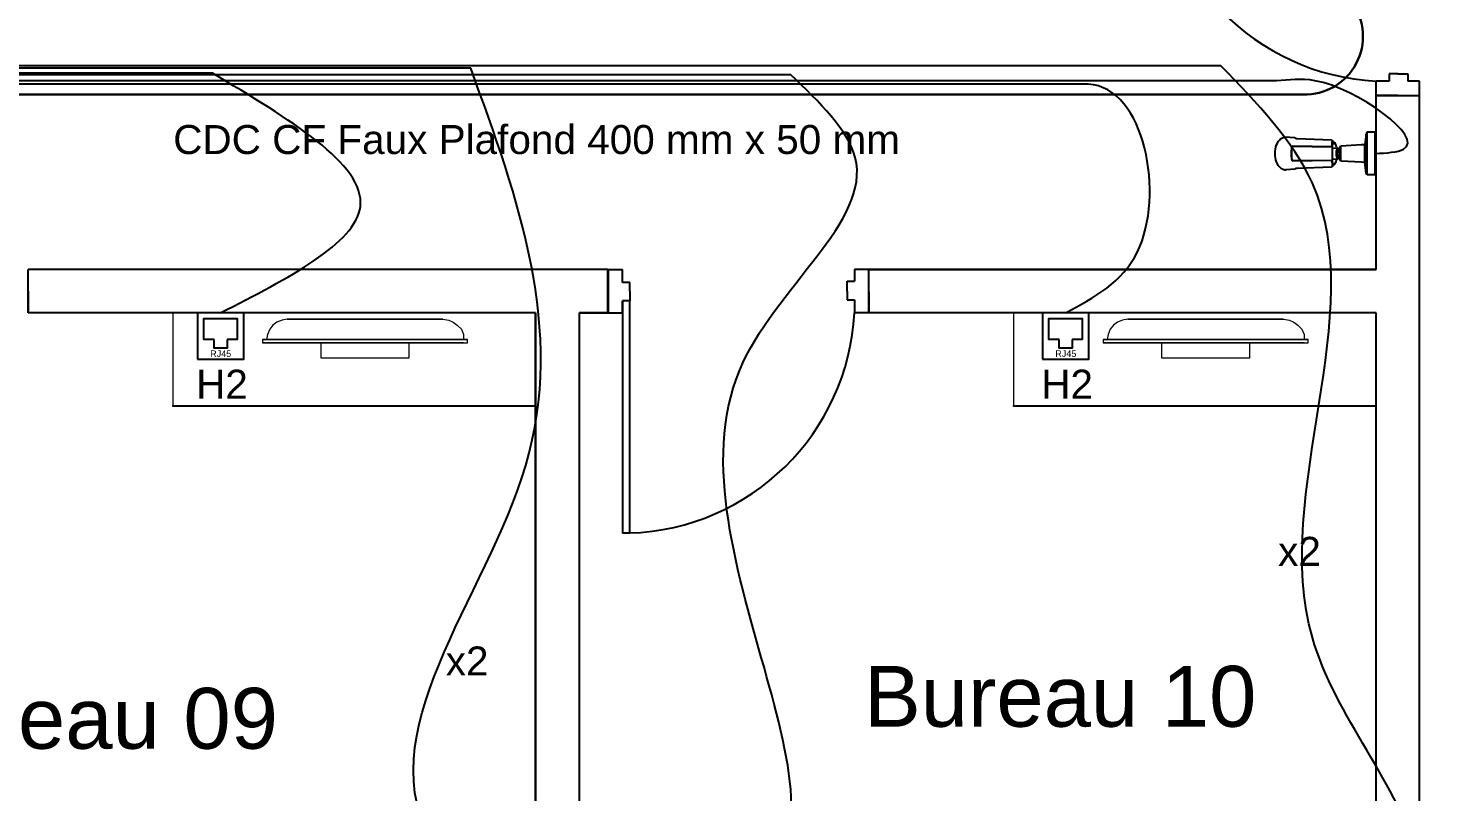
# Model space of a CAD drawing. Header units: metres. Extents: x 131 to 1703, y 190 to 2058.
# Drawn here: x 1504.205 to 1509.085, y 1996.89 to 1999.525 of the extents above; entities that cross this region are included whole.
import ezdxf

# ---------------------------------------------------------------- set-up
doc = ezdxf.new("R2010")
doc.units = ezdxf.units.M
for name, color, linetype in [('Cables des caméras IP', 3, 'Continuous'), ('Cables RJ45', 7, 'Continuous'), ('Caméras IP', 7, 'Continuous'), ('Mobilier', 7, 'Continuous'), ('Murs', 7, 'Continuous'), ('Noms Locaux', 7, 'Continuous'), ('Portes', 7, 'Continuous'), ('Prise RJ45', 7, 'Continuous')]:
    doc.layers.add(name, color=color, linetype=linetype)
doc.layers.add('Chemin de cable', color=7, linetype='Continuous', lineweight=30)
doc.styles.get("Standard").update_dxf_attribs({"font": 'arial.ttf'})

# ---------------------------------------------------------------- blocks, each defined once
blk = doc.blocks.new('Television 1')
at = {"layer": 'Mobilier', "lineweight": 9}
for points in [[(4.5444, 9.0129), (4.5427, 9.0129), (4.5427, 9.5995), (4.5444, 9.5995), (4.5444, 9.0129), (4.6944, 9.0129), (4.6944, 9.5995), (4.5444, 9.5995)], [(4.651, 9.4545), (4.646, 9.4545)], [(4.646, 9.4495), (4.646, 9.4512), (4.646, 9.4529), (4.646, 9.4545), (4.646, 9.4529), (4.646, 9.4512), (4.646, 9.4495), (4.646, 9.1279), (4.646, 9.1262), (4.646, 9.1245), (4.646, 9.1229), (4.651, 9.1229), (4.651, 9.1245), (4.651, 9.1262), (4.651, 9.1279), (4.651, 9.1262), (4.651, 9.1245)], [(4.651, 9.4495), (4.651, 9.4512), (4.651, 9.4529), (4.651, 9.4545), (4.651, 9.4529), (4.651, 9.4512), (4.651, 9.4495), (4.651, 9.1279)], [(4.646, 9.1295), (4.646, 9.4479)], [(4.646, 9.4479), (4.646, 9.4479)], [(4.646, 9.1479), (4.646, 9.4295)], [(4.6844, 9.4145), (4.6827, 9.4229), (4.6794, 9.4312), (4.6744, 9.4379), (4.6677, 9.4429), (4.6594, 9.4462), (4.651, 9.4479)], [(4.646, 9.2179), (4.621, 9.2179), (4.621, 9.3595), (4.646, 9.3595)], [(4.6844, 9.1629), (4.6827, 9.1529), (4.6794, 9.1462), (4.6744, 9.1395), (4.6677, 9.1329), (4.6594, 9.1295), (4.651, 9.1295)], [(4.646, 9.1295), (4.646, 9.1295)], [(4.646, 9.1279), (4.646, 9.1262), (4.646, 9.1245)]]:
    blk.add_lwpolyline(points, dxfattribs=at)
for points in [[(4.651, 9.4479), (4.651, 9.1295)], [(4.6844, 9.4145), (4.6844, 9.1629)]]:
    blk.add_lwpolyline(points, close=True, dxfattribs=at)
blk = doc.blocks.new('Cadre de porte')
at = {"layer": 'Portes'}
for p, q in [((1475.4108, 2002.3926), (1475.4608, 2002.3926)), ((1475.4108, 2002.3926), (1475.4108, 2002.2426)), ((1475.4608, 2002.3476), (1475.4608, 2002.3926)), ((1475.4858, 2002.3476), (1475.4608, 2002.3476)), ((1475.4858, 2002.3176), (1475.4858, 2002.3476)), ((1475.4858, 2002.3176), (1475.4858, 2002.2835)), ((1475.4608, 2002.2426), (1475.4608, 2002.2835)), ((1475.4608, 2002.2426), (1475.4608, 2002.2835)), ((1475.4858, 2002.2835), (1475.4608, 2002.2835)), ((1475.4108, 2002.2426), (1475.4608, 2002.2426))]:
    blk.add_line(p, q, dxfattribs=at)
blk = doc.blocks.new('Battant de porte')
at = {"layer": 'Portes'}
for p, q in [((1476.0711, 2003.4622), (1476.0962, 2003.4622)), ((1476.0711, 2003.4615), (1476.0711, 2003.4622)), ((1476.0711, 2003.4615), (1476.0711, 2002.6615)), ((1476.0962, 2003.4615), (1476.0962, 2003.4622)), ((1476.0962, 2002.6615), (1476.0962, 2003.4615)), ((1476.0711, 2002.6615), (1476.0962, 2002.6615))]:
    blk.add_line(p, q, dxfattribs=at)
blk.add_arc((1476.0962, 2002.6615), 0.801, 91.7926, 177.0715, dxfattribs=at)
blk = doc.blocks.new('PORT RJ45')
at = {"layer": 'Prise RJ45', "color": 30}
blk.add_line((130665.1, 190438.98), (130665.1, 190438.98), dxfattribs=at)
blk.add_lwpolyline([(130665.1, 190435.27), (130670.1, 190435.27), (130670.1, 190440.27), (130665.1, 190440.27)], close=True, dxfattribs=at)
for points in [[(130666.89, 190437.4), (130665.79, 190437.4), (130665.79, 190439.66), (130669.39, 190439.66), (130669.39, 190437.4), (130668.3, 190437.4)], [(130668.3, 190437.4), (130668.3, 190436.44), (130666.89, 190436.44), (130666.89, 190437.4)]]:
    blk.add_lwpolyline(points, dxfattribs=at)
blk.add_text('RJ45', height=0.7, dxfattribs=at).set_placement((130666.47, 190435.5))
blk = doc.blocks.new('Axis Thermal Network Camera pl')
at = {"layer": 'Caméras IP', "color": 3}
for p, q in [((5.83, 11.45), (5.83, 10.38)), ((11.6, 11.45), (5.83, 11.45)), ((5.84, 10.38), (5.83, 10.38)), ((5.84, 10.38), (6.06, 10.25)), ((11.6, 10.38), (5.84, 10.38)), ((6.06, 10.25), (6.05, 10.25)), ((6.07, 10.25), (6.06, 10.25)), ((6.07, 10.25), (6.09, 10.25)), ((6.07, 10.25), (7.49, 10.03)), ((6.09, 10.25), (6.09, 10.25)), ((11.31, 10.25), (6.09, 10.25)), ((7.51, 10.03), (7.49, 10.03)), ((7.52, 9.58), (7.51, 10.03)), ((9.93, 10.03), (7.51, 10.03)), ((9.93, 10.03), (9.92, 9.58)), ((9.93, 10.03), (9.94, 10.03)), ((11.37, 10.25), (9.94, 10.03)), ((11.32, 10.25), (11.31, 10.25)), ((11.37, 10.25), (11.32, 10.25)), ((11.37, 10.25), (11.38, 10.25)), ((11.6, 10.38), (11.38, 10.25)), ((11.39, 10.25), (11.38, 10.25)), ((11.6, 11.45), (11.6, 10.38)), ((11.6, 10.38), (11.6, 10.38)), ((7.69, 6.81), (7.52, 9.58)), ((9.92, 9.58), (9.75, 6.81)), ((7.22, 5.88), (7.21, 5.63)), ((7.23, 5.93), (7.22, 5.92)), ((7.22, 5.92), (7.22, 5.9)), ((7.22, 5.9), (7.22, 5.88)), ((7.24, 5.95), (7.23, 5.93)), ((7.25, 5.96), (7.24, 5.95)), ((7.27, 5.97), (7.25, 5.96)), ((7.39, 6.05), (7.27, 5.97)), ((7.28, 5.98), (7.27, 5.97)), ((7.3, 5.98), (7.28, 5.98)), ((7.32, 5.99), (7.3, 5.98)), ((7.34, 5.98), (7.32, 5.99)), ((7.34, 5.98), (7.32, 5.63)), ((7.34, 5.63), (7.34, 5.98)), ((7.42, 6.07), (7.39, 6.05)), ((7.62, 6.15), (7.42, 6.07)), ((7.86, 6.22), (7.62, 6.15)), ((8.21, 6.57), (7.69, 6.81)), ((9.75, 6.81), (7.69, 6.81)), ((7.86, 6.22), (8, 6.24)), ((7.94, 5.71), (8, 6.24)), ((8, 6.24), (8.01, 6.39)), ((8.02, 6.43), (8.01, 6.39)), ((8.01, 6.39), (8.02, 6.36)), ((8.04, 6.46), (8.02, 6.43)), ((8.02, 6.36), (8.04, 6.33)), ((8.07, 6.49), (8.04, 6.46)), ((8.04, 6.33), (8.07, 6.3)), ((8.11, 6.51), (8.07, 6.49)), ((8.07, 6.3), (8.11, 6.27)), ((8.16, 6.54), (8.11, 6.51)), ((8.11, 6.27), (8.16, 6.25)), ((8.13, 6.48), (8.12, 6.46)), ((8.12, 6.46), (8.13, 6.43)), ((8.14, 6.51), (8.13, 6.48)), ((8.13, 6.43), (8.14, 6.4)), ((8.17, 6.53), (8.14, 6.51)), ((8.14, 6.4), (8.17, 6.38)), ((8.16, 6.54), (8.21, 6.57)), ((8.16, 6.25), (8.22, 6.22)), ((8.2, 6.56), (8.17, 6.53)), ((8.17, 6.38), (8.2, 6.35)), ((8.21, 6.57), (8.2, 6.56)), ((8.2, 6.35), (8.24, 6.33)), ((8.25, 6.55), (8.21, 6.57)), ((8.22, 6.22), (8.29, 6.2)), ((8.24, 6.33), (8.3, 6.31)), ((8.25, 6.55), (8.29, 6.55)), ((8.29, 6.46), (8.29, 6.55)), ((8.29, 6.55), (9.14, 6.55)), ((8.3, 6.44), (8.29, 6.46)), ((8.29, 6.2), (8.37, 6.18)), ((8.31, 6.42), (8.3, 6.44)), ((8.3, 6.31), (8.35, 6.29)), ((8.33, 6.4), (8.31, 6.42)), ((8.35, 6.38), (8.33, 6.4)), ((8.38, 6.37), (8.35, 6.38)), ((8.35, 6.29), (8.42, 6.28)), ((8.37, 6.18), (8.45, 6.17)), ((8.42, 6.35), (8.38, 6.37)), ((8.46, 6.34), (8.42, 6.35)), ((8.42, 6.28), (8.49, 6.27)), ((8.45, 6.17), (8.54, 6.16)), ((8.51, 6.33), (8.46, 6.34)), ((8.49, 6.27), (8.56, 6.26)), ((8.56, 6.32), (8.51, 6.33)), ((8.54, 6.16), (8.63, 6.15)), ((8.61, 6.32), (8.56, 6.32)), ((8.56, 6.26), (8.64, 6.25)), ((8.66, 6.31), (8.61, 6.32)), ((8.63, 6.15), (8.72, 6.15)), ((8.64, 6.25), (8.72, 6.25)), ((8.72, 6.31), (8.66, 6.31)), ((8.77, 6.31), (8.72, 6.31)), ((8.72, 6.25), (8.8, 6.25)), ((8.72, 6.15), (8.81, 6.15)), ((8.83, 6.32), (8.77, 6.31)), ((8.8, 6.25), (8.87, 6.26)), ((8.81, 6.15), (8.9, 6.16)), ((8.88, 6.32), (8.83, 6.32)), ((8.87, 6.26), (8.95, 6.27)), ((8.93, 6.33), (8.88, 6.32)), ((8.9, 6.16), (8.99, 6.17)), ((8.98, 6.34), (8.93, 6.33)), ((8.95, 6.27), (9.02, 6.28)), ((9.02, 6.35), (8.98, 6.34)), ((8.99, 6.17), (9.07, 6.18)), ((9.06, 6.37), (9.02, 6.35)), ((9.02, 6.28), (9.08, 6.29)), ((9.09, 6.38), (9.06, 6.37)), ((9.07, 6.18), (9.15, 6.2)), ((9.08, 6.29), (9.14, 6.31)), ((9.11, 6.4), (9.09, 6.38)), ((9.13, 6.42), (9.11, 6.4)), ((9.14, 6.44), (9.13, 6.42)), ((9.14, 6.46), (9.14, 6.55)), ((9.18, 6.55), (9.14, 6.55)), ((9.14, 6.46), (9.14, 6.44)), ((9.14, 6.31), (9.19, 6.33)), ((9.15, 6.2), (9.22, 6.22)), ((9.18, 6.55), (9.23, 6.57)), ((9.19, 6.33), (9.24, 6.35)), ((9.22, 6.22), (9.28, 6.25)), ((9.75, 6.81), (9.23, 6.57)), ((9.28, 6.54), (9.23, 6.57)), ((9.24, 6.56), (9.23, 6.57)), ((9.27, 6.53), (9.24, 6.56)), ((9.24, 6.35), (9.27, 6.38)), ((9.3, 6.51), (9.27, 6.53)), ((9.27, 6.38), (9.3, 6.4)), ((9.33, 6.51), (9.28, 6.54)), ((9.28, 6.25), (9.33, 6.27)), ((9.31, 6.48), (9.3, 6.51)), ((9.3, 6.4), (9.31, 6.43)), ((9.32, 6.46), (9.31, 6.48)), ((9.31, 6.43), (9.32, 6.46)), ((9.37, 6.49), (9.33, 6.51)), ((9.33, 6.27), (9.37, 6.3)), ((9.4, 6.46), (9.37, 6.49)), ((9.37, 6.3), (9.4, 6.33)), ((9.42, 6.43), (9.4, 6.46)), ((9.4, 6.33), (9.42, 6.36)), ((9.43, 6.39), (9.42, 6.43)), ((9.42, 6.36), (9.43, 6.39)), ((9.44, 6.24), (9.43, 6.39)), ((9.5, 5.71), (9.44, 6.24)), ((9.55, 6.22), (9.44, 6.24)), ((9.57, 6.22), (9.55, 6.22)), ((9.82, 6.15), (9.57, 6.22)), ((10.02, 6.07), (9.82, 6.15)), ((10.02, 6.07), (10.04, 6.05)), ((10.04, 6.05), (10.17, 5.97)), ((10.12, 5.99), (10.1, 5.98)), ((10.1, 5.98), (10.12, 5.63)), ((10.1, 5.63), (10.1, 5.98)), ((10.14, 5.98), (10.12, 5.99)), ((10.16, 5.98), (10.14, 5.98)), ((10.17, 5.97), (10.16, 5.98)), ((10.19, 5.96), (10.17, 5.97)), ((10.2, 5.95), (10.19, 5.96)), ((10.21, 5.93), (10.2, 5.95)), ((10.21, 5.92), (10.21, 5.93)), ((10.22, 5.9), (10.21, 5.92)), ((10.22, 5.88), (10.22, 5.9)), ((10.23, 5.63), (10.22, 5.88)), ((6.9, 5.54), (6.71, 0.85)), ((6.9, 5.59), (6.91, 5.6)), ((6.9, 5.59), (6.9, 5.59)), ((6.9, 5.58), (6.9, 5.59)), ((6.9, 5.56), (6.9, 5.58)), ((6.9, 5.54), (6.9, 5.56)), ((6.91, 5.61), (6.92, 5.62)), ((6.91, 5.6), (6.91, 5.61)), ((6.92, 5.62), (6.92, 5.63)), ((6.92, 5.63), (6.93, 5.63)), ((6.93, 5.63), (6.94, 5.64)), ((6.94, 5.64), (6.94, 5.64)), ((6.94, 5.64), (7.03, 5.64)), ((6.94, 5.64), (7.07, 5.63)), ((7.16, 5.63), (7.03, 5.64)), ((7.07, 5.63), (7.22, 5.63)), ((7.21, 5.63), (7.16, 5.63)), ((7.31, 5.63), (7.21, 5.63)), ((7.22, 5.63), (7.4, 5.63)), ((7.32, 5.63), (7.31, 5.63)), ((7.34, 5.63), (7.32, 5.63)), ((7.49, 5.63), (7.34, 5.63)), ((7.4, 5.63), (7.6, 5.62)), ((7.69, 5.62), (7.49, 5.63)), ((7.6, 5.62), (7.82, 5.62)), ((7.82, 5.62), (7.69, 5.62)), ((7.82, 5.62), (7.73, 0.16)), ((7.84, 5.62), (7.76, 0.18)), ((7.84, 5.62), (7.82, 5.62)), ((7.84, 5.62), (7.9, 5.62)), ((7.9, 5.62), (7.92, 5.62)), ((7.92, 5.62), (7.99, 5.62)), ((7.94, 5.71), (7.95, 5.68)), ((7.95, 5.68), (7.97, 5.64)), ((7.97, 5.64), (7.99, 5.62)), ((7.99, 5.62), (8.23, 5.62)), ((7.99, 5.62), (8, 5.62)), ((8, 5.62), (8.17, 5.62)), ((8.17, 5.62), (8.35, 5.62)), ((8.23, 5.62), (8.55, 5.62)), ((8.35, 5.62), (8.54, 5.62)), ((8.54, 5.62), (8.72, 5.62)), ((8.55, 5.62), (8.88, 5.62)), ((8.72, 5.62), (8.9, 5.62)), ((8.88, 5.62), (9.21, 5.62)), ((8.9, 5.62), (9.09, 5.62)), ((9.09, 5.62), (9.27, 5.62)), ((9.21, 5.62), (9.45, 5.62)), ((9.27, 5.62), (9.44, 5.62)), ((9.44, 5.62), (9.52, 5.62)), ((9.45, 5.62), (9.47, 5.64)), ((9.45, 5.62), (9.52, 5.62)), ((9.47, 5.64), (9.49, 5.68)), ((9.49, 5.68), (9.5, 5.71)), ((9.52, 5.62), (9.54, 5.62)), ((9.54, 5.62), (9.61, 5.62)), ((9.61, 5.62), (9.62, 5.62)), ((9.69, 0.18), (9.61, 5.62)), ((9.71, 0.16), (9.62, 5.62)), ((9.62, 5.62), (9.84, 5.62)), ((9.75, 5.62), (9.62, 5.62)), ((9.95, 5.63), (9.75, 5.62)), ((9.84, 5.62), (10.04, 5.63)), ((9.95, 5.63), (10.1, 5.63)), ((10.04, 5.63), (10.21, 5.63)), ((10.1, 5.63), (10.12, 5.63)), ((10.12, 5.63), (10.23, 5.63)), ((10.21, 5.63), (10.37, 5.63)), ((10.23, 5.63), (10.28, 5.63)), ((10.34, 5.64), (10.28, 5.63)), ((10.41, 5.64), (10.34, 5.64)), ((10.37, 5.63), (10.41, 5.64)), ((10.41, 5.64), (10.49, 5.64)), ((10.41, 5.64), (10.49, 5.64)), ((10.49, 5.64), (10.5, 5.64)), ((10.5, 5.64), (10.51, 5.63)), ((10.51, 5.63), (10.52, 5.63)), ((10.52, 5.63), (10.52, 5.62)), ((10.52, 5.62), (10.53, 5.61)), ((10.53, 5.61), (10.53, 5.6)), ((10.53, 5.6), (10.54, 5.59)), ((10.54, 5.59), (10.54, 5.58)), ((10.54, 5.56), (10.54, 5.58)), ((10.54, 5.56), (10.54, 5.54)), ((10.73, 0.85), (10.54, 5.54)), ((6.57, 0.55), (6.52, -0.76)), ((6.57, 0.62), (6.58, 0.64)), ((6.57, 0.61), (6.57, 0.62)), ((6.57, 0.6), (6.57, 0.61)), ((6.57, 0.59), (6.57, 0.6)), ((6.57, 0.57), (6.57, 0.59)), ((6.57, 0.55), (6.57, 0.57)), ((6.57, 0.55), (6.57, 0.55)), ((6.58, 0.64), (6.59, 0.65)), ((6.58, 0.64), (6.58, 0.64)), ((6.59, 0.65), (6.59, 0.65)), ((6.66, 0.65), (6.59, 0.65)), ((6.6, 0.64), (6.59, 0.65)), ((6.59, 0.65), (6.59, 0.65)), ((6.6, 0.64), (6.61, 0.63)), ((6.61, 0.63), (6.62, 0.63)), ((6.62, 0.63), (6.64, 0.63)), ((6.64, 0.63), (6.65, 0.64)), ((6.65, 0.64), (6.66, 0.65)), ((6.66, 0.66), (6.68, 0.68)), ((6.66, 0.65), (6.66, 0.66)), ((6.68, 0.68), (6.69, 0.72)), ((6.69, 0.72), (6.7, 0.75)), ((6.7, 0.8), (6.71, 0.85)), ((6.7, 0.75), (6.7, 0.8)), ((7.73, 0.16), (7.76, 0.18)), ((7.73, 0.16), (8.11, 0.11)), ((7.94, 0.15), (7.76, 0.18)), ((8.12, 0.12), (7.94, 0.15)), ((8.11, 0.11), (8.51, 0.08)), ((8.32, 0.11), (8.12, 0.12)), ((8.52, 0.09), (8.32, 0.11)), ((8.51, 0.08), (8.92, 0.08)), ((8.72, 0.09), (8.52, 0.09)), ((8.92, 0.09), (8.72, 0.09)), ((8.92, 0.08), (9.33, 0.11)), ((9.12, 0.1), (8.92, 0.09)), ((9.32, 0.12), (9.12, 0.1)), ((9.51, 0.15), (9.32, 0.12)), ((9.33, 0.11), (9.71, 0.16)), ((9.69, 0.18), (9.51, 0.15)), ((9.69, 0.18), (9.71, 0.16)), ((10.73, 0.85), (10.74, 0.8)), ((10.74, 0.8), (10.74, 0.75)), ((10.74, 0.75), (10.75, 0.72)), ((10.75, 0.72), (10.76, 0.68)), ((10.76, 0.68), (10.77, 0.66)), ((10.77, 0.66), (10.78, 0.65)), ((10.78, 0.65), (10.85, 0.65)), ((10.78, 0.65), (10.79, 0.64)), ((10.79, 0.64), (10.8, 0.63)), ((10.8, 0.63), (10.81, 0.63)), ((10.81, 0.63), (10.83, 0.63)), ((10.83, 0.63), (10.84, 0.64)), ((10.84, 0.65), (10.85, 0.65)), ((10.84, 0.64), (10.84, 0.65)), ((10.85, 0.65), (10.85, 0.65)), ((10.85, 0.65), (10.86, 0.64)), ((10.86, 0.64), (10.86, 0.64)), ((10.86, 0.64), (10.86, 0.62)), ((10.86, 0.62), (10.87, 0.61)), ((10.87, 0.61), (10.87, 0.59)), ((10.87, 0.59), (10.87, 0.57)), ((10.87, 0.57), (10.87, 0.55)), ((10.87, 0.55), (10.92, -0.64)), ((6.52, -0.79), (6.52, -0.76)), ((6.52, -0.82), (6.52, -0.79)), ((6.52, -0.86), (6.52, -0.82)), ((6.52, -0.89), (6.52, -0.86)), ((6.52, -0.92), (6.52, -0.89)), ((6.52, -0.96), (6.52, -0.92)), ((6.53, -0.98), (6.52, -0.96)), ((6.53, -0.99), (6.53, -0.98)), ((6.53, -1.01), (6.53, -0.99)), ((6.54, -1.04), (6.53, -1.01)), ((6.54, -1.05), (6.54, -1.04)), ((6.54, -1.06), (6.54, -1.05)), ((6.62, -1.24), (6.54, -1.06)), ((6.75, -1.41), (6.62, -1.24)), ((6.9, -1.56), (6.75, -1.41)), ((7.09, -1.71), (6.9, -1.56)), ((7.32, -1.83), (7.09, -1.71)), ((7.56, -1.94), (7.32, -1.83)), ((10.12, -1.83), (9.87, -1.94)), ((10.34, -1.71), (10.12, -1.83)), ((10.63, -1.47), (10.34, -1.71)), ((10.79, -1.27), (10.63, -1.47)), ((10.9, -1.06), (10.79, -1.27)), ((10.91, -1.01), (10.9, -1.04)), ((10.9, -1.04), (10.9, -1.06)), ((10.91, -0.96), (10.92, -0.92)), ((10.91, -0.98), (10.91, -0.96)), ((10.91, -1.01), (10.91, -0.98)), ((10.92, -0.74), (10.92, -0.64)), ((10.92, -0.75), (10.92, -0.74)), ((10.92, -0.76), (10.92, -0.75)), ((10.92, -0.75), (10.92, -0.75)), ((10.92, -0.76), (10.92, -0.76)), ((10.92, -0.76), (10.92, -0.79)), ((10.92, -0.79), (10.92, -0.82)), ((10.92, -0.82), (10.92, -0.86)), ((10.92, -0.86), (10.92, -0.87)), ((10.92, -0.89), (10.92, -0.87)), ((10.92, -0.92), (10.92, -0.89)), ((7.83, -2.03), (7.56, -1.94)), ((8.12, -2.09), (7.83, -2.03)), ((8.42, -2.13), (8.12, -2.09)), ((8.72, -2.14), (8.42, -2.13)), ((9.02, -2.13), (8.72, -2.14)), ((9.32, -2.09), (9.02, -2.13)), ((9.6, -2.03), (9.32, -2.09)), ((9.87, -1.94), (9.6, -2.03))]:
    blk.add_line(p, q, dxfattribs=at)

msp = doc.modelspace()

# ---------------------------------------------------------------- linework, layer by layer
at = {"layer": 'Cables des caméras IP', "color": 3}
msp.add_line((1508.4851, 1999.3437), (1484.2638, 1999.3437), dxfattribs=at)
msp.add_spline([(1508.8517, 1999.0925), (1508.9499, 1999.107), (1508.644, 1999.3437), (1508.5117, 1999.3437), (1508.4851, 1999.3437)], degree=3, dxfattribs=at)
at = {"layer": 'Cables RJ45', "color": 30}
for p, q in [((1505.7315, 1999.3867), (1483.993, 1999.3867)), ((1508.3196, 1999.3953), (1484.3213, 1999.3953)), ((1504.8407, 1999.3695), (1484.2116, 1999.3695)), ((1507.8378, 1999.3314), (1484.3389, 1999.3314)), ((1506.8361, 1999.3644), (1484.8361, 1999.3644))]:
    msp.add_line(p, q, dxfattribs=at)
for points in [[(1503.2089, 1995.883), (1503.0893, 1996.106), (1503.3904, 1996.3704), (1503.437, 1997.3436), (1504.013, 1999.0498), (1503.4677, 1999.5122)], [(1505.955, 1995.8171), (1506.105, 1996.0576), (1505.6089, 1996.7021), (1505.9215, 1998.0161), (1505.7315, 1999.3867)], [(1508.855, 1995.6942), (1509.005, 1996.6514), (1508.635, 1997.4228), (1508.635, 1998.9903), (1508.3196, 1999.3953)], [(1504.8682, 1998.5426), (1505.3507, 1998.91), (1504.8407, 1999.3695)], [(1506.1068, 1995.883), (1506.0399, 1996.2609), (1506.6585, 1996.5158), (1506.6585, 1998.3427), (1507.0578, 1999.0786), (1506.8361, 1999.3644)], [(1507.784, 1998.5426), (1508.0316, 1998.753), (1507.8616, 1999.3314), (1507.8378, 1999.3314)]]:
    msp.add_spline(points, degree=3, dxfattribs=at)
at = {"layer": 'Chemin de cable', "color": 5}
for q in [(1485.1057, 1999.2965), (1508.6086, 1999.2965)]:
    msp.add_line((1506.32, 1999.2965), q, dxfattribs=at)
msp.add_arc((1508.6086, 1999.4965), 0.2009, 264.4951, 95.5049, dxfattribs=at)
at = {"layer": 'Murs'}
for p, q in [((1508.93, 1999.2926), (1508.855, 1999.2926)), ((1508.855, 1999.2926), (1509.005, 1999.2926)), ((1508.855, 1998.6926), (1508.855, 1999.2926)), ((1509.005, 1994.5054), (1509.005, 1999.2926)), ((1504.205, 1998.5426), (1504.205, 1998.6926)), ((1506.205, 1998.6926), (1504.205, 1998.6926)), ((1506.205, 1998.5426), (1506.205, 1998.6926)), ((1507.105, 1998.6926), (1508.855, 1998.6926)), ((1508.855, 1998.6926), (1507.105, 1998.6926)), ((1507.105, 1998.5426), (1507.105, 1998.6926)), ((1504.205, 1998.6176), (1504.205, 1998.5426)), ((1507.105, 1998.6146), (1507.105, 1998.5426)), ((1505.955, 1998.5426), (1504.205, 1998.5426)), ((1505.955, 1996.31), (1505.955, 1998.5426)), ((1505.955, 1998.5426), (1505.955, 1994.5054)), ((1506.105, 1998.5426), (1506.105, 1994.5054)), ((1506.105, 1998.5426), (1506.205, 1998.5426)), ((1506.205, 1998.5426), (1506.105, 1998.5426)), ((1508.855, 1998.5426), (1507.105, 1998.5426)), ((1508.855, 1994.5054), (1508.855, 1998.5426))]:
    msp.add_line(p, q, dxfattribs=at)

# ---------------------------------------------------------------- block references
at = {"xscale": 0.03188002179658256, "yscale": 0.03188002179658256, "zscale": 0.03188002179658256}
for p in [(-2660.8175, -4072.6973), (-2657.9018, -4072.6973)]:
    msp.add_blockref('PORT RJ45', p, dxfattribs=at)
at = {"layer": 'Caméras IP', "color": 1, "xscale": 0.0254, "yscale": 0.0254, "zscale": 0.0254, "rotation": 270}
msp.add_blockref('Axis Thermal Network Camera pl', (1508.5608, 1999.314), dxfattribs=at)
at = {"layer": 'Mobilier', "xscale": 2.132806316670189, "yscale": 2.132806316670189, "zscale": 2.132806316670189, "rotation": 90}
for p in [(1525.1778, 1988.5304), (1528.0778, 1988.5304)]:
    msp.add_blockref('Television 1', p, dxfattribs=at)
at = {"layer": 'Portes'}
for name, p, rotation in [('Battant de porte', (3511.5575, 524.0464), 90.00000000006547), ('Cadre de porte', (3511.2476, 523.8818), 89.99999999999999), ('Cadre de porte', (2982.5158, 4000.9352), 180), ('Battant de porte', (2982.3512, 4001.245), 180)]:
    msp.add_blockref(name, p, dxfattribs=dict(at, rotation=rotation))
msp.add_blockref('Cadre de porte', (30.7943, -3.7), dxfattribs=at)

# ---------------------------------------------------------------- texts
at = {"layer": 'Cables RJ45', "color": 30}
for p in [(1508.517, 1997.6695), (1505.6452, 1997.2911)]:
    msp.add_text('x2', height=0.1, dxfattribs=at).set_placement(p)
at = {"layer": 'Chemin de cable', "color": 5}
msp.add_text('CDC CF Faux Plafond 400 mm x 50 mm', height=0.1, dxfattribs=at).set_placement((1504.705, 1999.0907))
at = {"layer": 'Noms Locaux'}
for s, p in [('Bureau 10 ', (1507.0884, 1997.1142)), ('Bureau 09', (1503.7129, 1997.0383))]:
    msp.add_text(s, height=0.21, dxfattribs=at).set_placement(p)
at = {"layer": 'Prise RJ45', "color": 30}
for p in [(1504.7839, 1998.2464), (1507.6997, 1998.2464)]:
    msp.add_text('H2', height=0.1, dxfattribs=at).set_placement(p)

doc.saveas('drawing.dxf')
